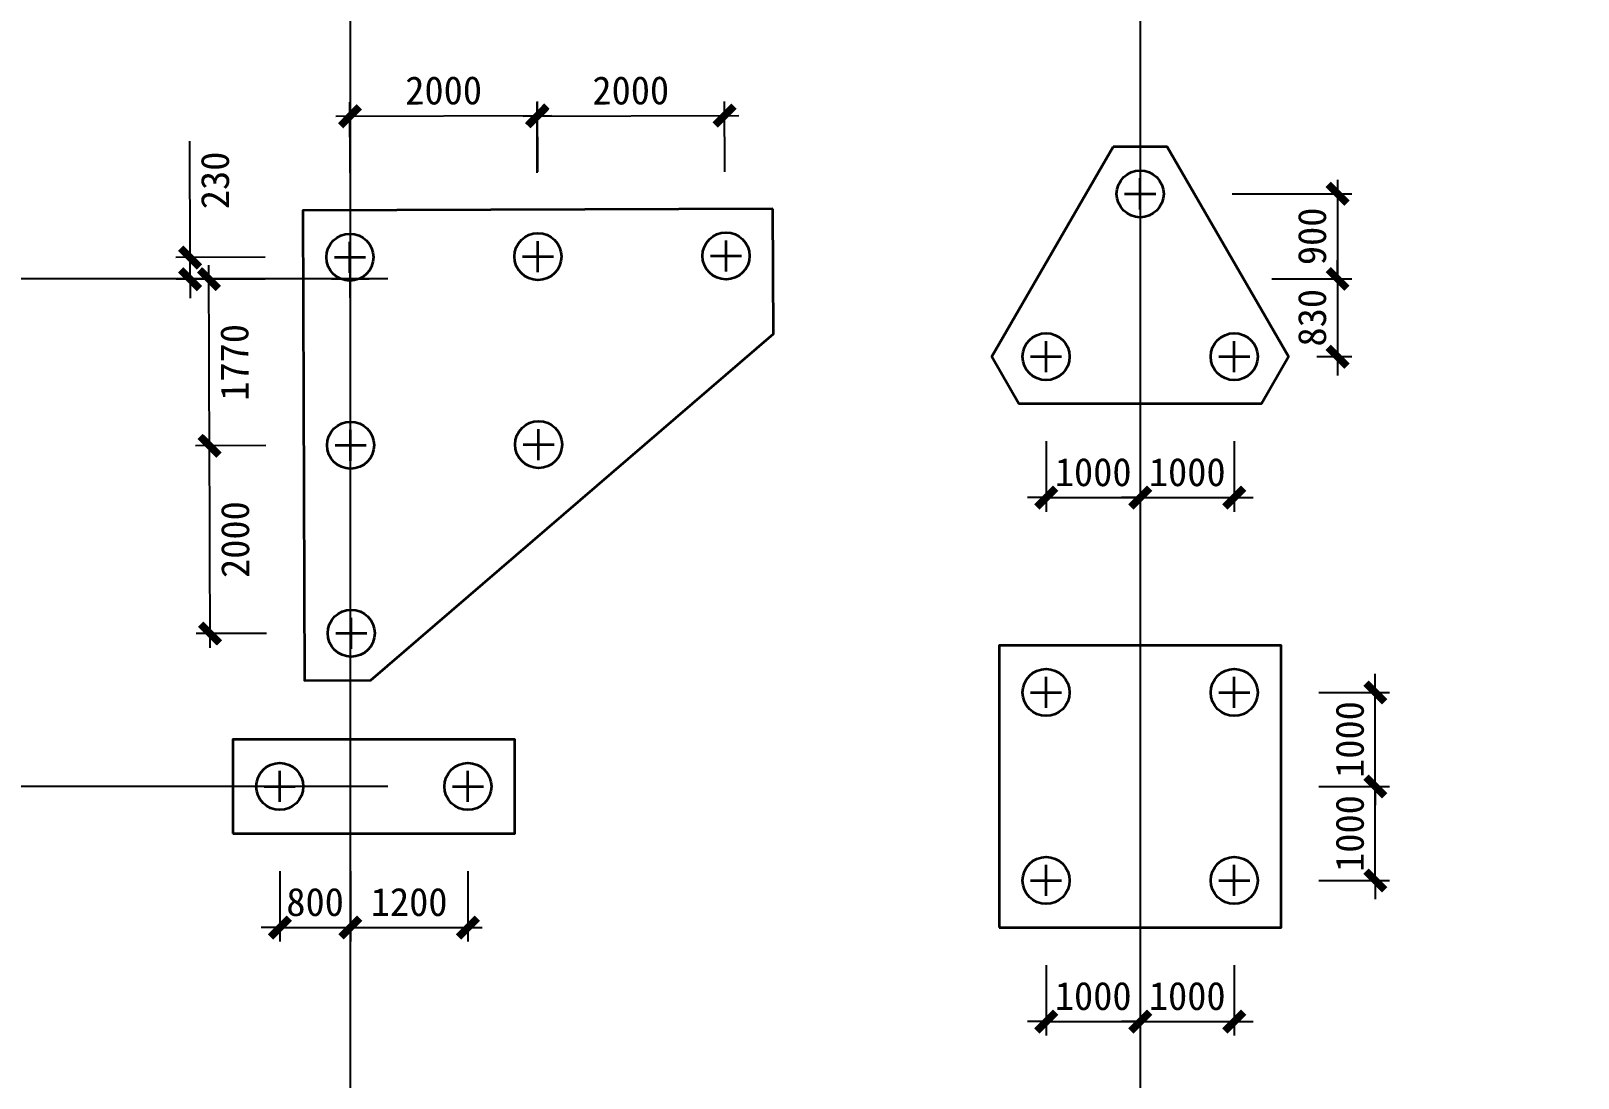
# Model space of a CAD drawing. Header units: millimetres. Extents: x -8252 to 341964, y -299084 to 206355.
# Drawn here: x 8201 to 24654, y 32798 to 43938 of the extents above; entities that cross this region are included whole.
import ezdxf

# ---------------------------------------------------------------- set-up
doc = ezdxf.new("R2010")
doc.units = ezdxf.units.MM
doc.header["$LTSCALE"] = 500
doc.header["$PDMODE"] = 2
doc.header["$PDSIZE"] = 200
doc.linetypes.add('DASHDOT', pattern=[25.4, 12.7, -6.35, 0, -6.35])
doc.layers.add('dim____', color=70, linetype='Continuous')
doc.layers.add('DOTE', color=20, linetype='DASHDOT')
for name, color, linetype, lineweight in [('s121', 2, 'Continuous', 35), ('shear_wall', 100, 'Continuous', 25), ('zkz', 200, 'Continuous', 35)]:
    doc.layers.add(name, color=color, linetype=linetype, lineweight=lineweight)
doc.styles.add('宋体', font='')
doc.styles.get('宋体').set_extended_font_data('宋体')
doc.dimstyles.new('ISO-25', dxfattribs={"dimtxt": 2.5, "dimasz": 2.5, "dimexe": 1.25, "dimexo": 0.625, "dimtad": 1, "dimtxsty": 'Standard', "dimcen": 2.5, "dimadec": 0, "dimazin": 0, "dimtfac": 1, "dimtmove": 0, "dimatfit": 3, "dimfxl": 1, "dimarcsym": 0})

# ---------------------------------------------------------------- blocks, each defined once
blk = doc.blocks.new('_ArchTick')
at = {"color": 0, "linetype": 'ByBlock', "const_width": 0.4}
blk.add_lwpolyline([(-0.5, -0.5), (0.5, 0.5)], dxfattribs=at)
blk = doc.blocks.new('*D2')
at = {"layer": 'Defpoints', "color": 0, "transparency": 16777216}
for p in [(13588, 43038), (11598, 42030), (13592, 42038)]:
    blk.add_point(p, dxfattribs=at)
at = {"layer": 'dim____', "color": 0, "lineweight": -2, "transparency": 16777216}
for p, q in [((11596, 42430), (11593, 43180)), ((13590, 42438), (13588, 43188)), ((11444, 43030), (13738, 43038))]:
    blk.add_line(p, q, dxfattribs=at)
at = {"layer": 'dim____', "color": 0, "lineweight": -2, "transparency": 16777216, "xscale": 200, "yscale": 200, "zscale": 200}
for p, rotation in [((11594, 43030), 180.2020415048131), ((13588, 43038), 0.2020415048131017)]:
    blk.add_blockref('_ArchTick', p, dxfattribs=dict(at, rotation=rotation))
at = {"layer": 'dim____', "color": 7, "transparency": 16777216, "insert": (12590, 43304), "char_height": 300, "attachment_point": 5, "rotation": 0.202, "style": '宋体'}
blk.add_mtext('2000', dxfattribs=at)
blk = doc.blocks.new('*D3')
at = {"layer": 'Defpoints', "color": 0, "transparency": 16777216}
for p in [(10100, 39525), (11100, 39529), (11107, 37531)]:
    blk.add_point(p, dxfattribs=at)
at = {"layer": 'dim____', "color": 0, "lineweight": -2, "transparency": 16777216}
for p, q in [((10108, 37377), (10100, 39675)), ((10700, 39527), (9950, 39525)), ((10707, 37529), (9957, 37527))]:
    blk.add_line(p, q, dxfattribs=at)
at = {"layer": 'dim____', "color": 0, "lineweight": -2, "transparency": 16777216, "xscale": 200, "yscale": 200, "zscale": 200}
for p, rotation in [((10100, 39525), 90.20204150481187), ((10107, 37527), 270.2020415048119)]:
    blk.add_blockref('_ArchTick', p, dxfattribs=dict(at, rotation=rotation))
at = {"layer": 'dim____', "color": 7, "transparency": 16777216, "insert": (10374, 38527), "char_height": 300, "attachment_point": 5, "rotation": 90.202, "style": '宋体'}
blk.add_mtext('2000', dxfattribs=at)
blk = doc.blocks.new('*D557')
at = {"layer": 'Defpoints', "color": 0, "transparency": 16777216}
for p in [(11093, 41300), (10094, 41297), (11100, 39529)]:
    blk.add_point(p, dxfattribs=at)
at = {"layer": 'dim____', "color": 0, "lineweight": -2, "transparency": 16777216}
for p, q in [((10693, 41299), (9944, 41296)), ((10101, 39375), (10093, 41447)), ((10700, 39527), (9950, 39525))]:
    blk.add_line(p, q, dxfattribs=at)
at = {"layer": 'dim____', "color": 0, "lineweight": -2, "transparency": 16777216, "xscale": 200, "yscale": 200, "zscale": 200}
for p, rotation in [((10094, 41297), 90.20204150481187), ((10100, 39525), 270.2020415048119)]:
    blk.add_blockref('_ArchTick', p, dxfattribs=dict(at, rotation=rotation))
at = {"layer": 'dim____', "color": 7, "transparency": 16777216, "insert": (10367, 40412), "char_height": 300, "attachment_point": 5, "rotation": 90.202, "style": '宋体'}
blk.add_mtext('1770', dxfattribs=at)
blk = doc.blocks.new('*D558')
at = {"layer": 'Defpoints', "color": 0, "transparency": 16777216}
for p in [(15578, 43038), (13588, 42030), (15582, 42038)]:
    blk.add_point(p, dxfattribs=at)
at = {"layer": 'dim____', "color": 0, "lineweight": -2, "transparency": 16777216}
for p, q in [((13586, 42430), (13583, 43180)), ((15580, 42438), (15578, 43188)), ((13434, 43030), (15728, 43038))]:
    blk.add_line(p, q, dxfattribs=at)
at = {"layer": 'dim____', "color": 0, "lineweight": -2, "transparency": 16777216, "xscale": 200, "yscale": 200, "zscale": 200}
for p, rotation in [((13584, 43030), 180.2020415048131), ((15578, 43038), 0.2020415048131017)]:
    blk.add_blockref('_ArchTick', p, dxfattribs=dict(at, rotation=rotation))
at = {"layer": 'dim____', "color": 7, "transparency": 16777216, "insert": (14580, 43304), "char_height": 300, "attachment_point": 5, "rotation": 0.202, "style": '宋体'}
blk.add_mtext('2000', dxfattribs=at)
blk = doc.blocks.new('*D563')
at = {"layer": 'Defpoints', "color": 0, "transparency": 16777216}
for p in [(18998, 39973), (19998, 39973), (19998, 38973)]:
    blk.add_point(p, dxfattribs=at)
at = {"layer": 'dim____', "color": 0, "lineweight": -2, "transparency": 16777216}
for p, q in [((18998, 39573), (18998, 38823)), ((19998, 39573), (19998, 38823)), ((18998, 38973), (18798, 38973)), ((18998, 38973), (19998, 38973)), ((19998, 38973), (20198, 38973))]:
    blk.add_line(p, q, dxfattribs=at)
at = {"layer": 'dim____', "color": 0, "lineweight": -2, "transparency": 16777216, "xscale": 200, "yscale": 200, "zscale": 200}
blk.add_blockref('_ArchTick', (18998, 38973), dxfattribs=at)
at = {"layer": 'dim____', "color": 0, "lineweight": -2, "transparency": 16777216, "xscale": 200, "yscale": 200, "zscale": 200, "rotation": 180}
blk.add_blockref('_ArchTick', (19998, 38973), dxfattribs=at)
at = {"layer": 'dim____', "color": 7, "transparency": 16777216, "insert": (19498, 39243), "char_height": 300, "attachment_point": 5, "style": '宋体'}
blk.add_mtext('1000', dxfattribs=at)
blk = doc.blocks.new('*D564')
at = {"layer": 'Defpoints', "color": 0, "transparency": 16777216}
for p in [(19998, 39973), (20998, 39973), (20998, 38973)]:
    blk.add_point(p, dxfattribs=at)
at = {"layer": 'dim____', "color": 0, "lineweight": -2, "transparency": 16777216}
for p, q in [((19998, 39573), (19998, 38823)), ((20998, 39573), (20998, 38823)), ((19998, 38973), (19798, 38973)), ((19998, 38973), (20998, 38973)), ((20998, 38973), (21198, 38973))]:
    blk.add_line(p, q, dxfattribs=at)
at = {"layer": 'dim____', "color": 0, "lineweight": -2, "transparency": 16777216, "xscale": 200, "yscale": 200, "zscale": 200}
blk.add_blockref('_ArchTick', (19998, 38973), dxfattribs=at)
at = {"layer": 'dim____', "color": 0, "lineweight": -2, "transparency": 16777216, "xscale": 200, "yscale": 200, "zscale": 200, "rotation": 180}
blk.add_blockref('_ArchTick', (20998, 38973), dxfattribs=at)
at = {"layer": 'dim____', "color": 7, "transparency": 16777216, "insert": (20498, 39243), "char_height": 300, "attachment_point": 5, "style": '宋体'}
blk.add_mtext('1000', dxfattribs=at)
blk = doc.blocks.new('*D565')
at = {"layer": 'Defpoints', "color": 0, "transparency": 16777216}
for p in [(20575, 42205), (21097, 41300), (22097, 41300)]:
    blk.add_point(p, dxfattribs=at)
at = {"layer": 'dim____', "color": 0, "lineweight": -2, "transparency": 16777216}
for p, q in [((22097, 42355), (22097, 41150)), ((20975, 42205), (22247, 42205)), ((21497, 41300), (22247, 41300))]:
    blk.add_line(p, q, dxfattribs=at)
at = {"layer": 'dim____', "color": 0, "lineweight": -2, "transparency": 16777216, "xscale": 200, "yscale": 200, "zscale": 200}
for p, rotation in [((22097, 42205), 90), ((22097, 41300), 270)]:
    blk.add_blockref('_ArchTick', p, dxfattribs=dict(at, rotation=rotation))
at = {"layer": 'dim____', "color": 7, "transparency": 16777216, "insert": (21827, 41753), "char_height": 300, "attachment_point": 5, "rotation": 90, "style": '宋体'}
blk.add_mtext('900', dxfattribs=at)
blk = doc.blocks.new('*D566')
at = {"layer": 'Defpoints', "color": 0, "transparency": 16777216}
for p in [(21097, 41300), (21575, 40473), (22097, 40473)]:
    blk.add_point(p, dxfattribs=at)
at = {"layer": 'dim____', "color": 0, "lineweight": -2, "transparency": 16777216}
for p, q in [((22097, 41300), (22097, 41500)), ((21397, 41300), (22247, 41300)), ((22097, 41300), (22097, 40473)), ((21875, 40473), (22247, 40473)), ((22097, 40473), (22097, 40273))]:
    blk.add_line(p, q, dxfattribs=at)
at = {"layer": 'dim____', "color": 0, "lineweight": -2, "transparency": 16777216, "xscale": 200, "yscale": 200, "zscale": 200}
for p, rotation in [((22097, 41300), 270), ((22097, 40473), 90)]:
    blk.add_blockref('_ArchTick', p, dxfattribs=dict(at, rotation=rotation))
at = {"layer": 'dim____', "color": 7, "transparency": 16777216, "insert": (21827, 40887), "char_height": 300, "attachment_point": 5, "rotation": 90, "style": '宋体'}
blk.add_mtext('830', dxfattribs=at)
blk = doc.blocks.new('*D567')
at = {"layer": 'Defpoints', "color": 0, "transparency": 16777216}
for p in [(18998, 34400), (19998, 34400), (19998, 33400)]:
    blk.add_point(p, dxfattribs=at)
at = {"layer": 'dim____', "color": 0, "lineweight": -2, "transparency": 16777216}
for p, q in [((18998, 34000), (18998, 33250)), ((19998, 34000), (19998, 33250)), ((18998, 33400), (18798, 33400)), ((18998, 33400), (19998, 33400)), ((19998, 33400), (20198, 33400))]:
    blk.add_line(p, q, dxfattribs=at)
at = {"layer": 'dim____', "color": 0, "lineweight": -2, "transparency": 16777216, "xscale": 200, "yscale": 200, "zscale": 200}
blk.add_blockref('_ArchTick', (18998, 33400), dxfattribs=at)
at = {"layer": 'dim____', "color": 0, "lineweight": -2, "transparency": 16777216, "xscale": 200, "yscale": 200, "zscale": 200, "rotation": 180}
blk.add_blockref('_ArchTick', (19998, 33400), dxfattribs=at)
at = {"layer": 'dim____', "color": 7, "transparency": 16777216, "insert": (19498, 33670), "char_height": 300, "attachment_point": 5, "style": '宋体'}
blk.add_mtext('1000', dxfattribs=at)
blk = doc.blocks.new('*D568')
at = {"layer": 'Defpoints', "color": 0, "transparency": 16777216}
for p in [(19998, 34400), (20998, 34400), (20998, 33400)]:
    blk.add_point(p, dxfattribs=at)
at = {"layer": 'dim____', "color": 0, "lineweight": -2, "transparency": 16777216}
for p, q in [((19998, 34000), (19998, 33250)), ((20998, 34000), (20998, 33250)), ((19998, 33400), (19798, 33400)), ((19998, 33400), (20998, 33400)), ((20998, 33400), (21198, 33400))]:
    blk.add_line(p, q, dxfattribs=at)
at = {"layer": 'dim____', "color": 0, "lineweight": -2, "transparency": 16777216, "xscale": 200, "yscale": 200, "zscale": 200}
blk.add_blockref('_ArchTick', (19998, 33400), dxfattribs=at)
at = {"layer": 'dim____', "color": 0, "lineweight": -2, "transparency": 16777216, "xscale": 200, "yscale": 200, "zscale": 200, "rotation": 180}
blk.add_blockref('_ArchTick', (20998, 33400), dxfattribs=at)
at = {"layer": 'dim____', "color": 7, "transparency": 16777216, "insert": (20498, 33670), "char_height": 300, "attachment_point": 5, "style": '宋体'}
blk.add_mtext('1000', dxfattribs=at)
blk = doc.blocks.new('*D569')
at = {"layer": 'Defpoints', "color": 0, "transparency": 16777216}
for p in [(21498, 35900), (22498, 35900), (21498, 34900)]:
    blk.add_point(p, dxfattribs=at)
at = {"layer": 'dim____', "color": 0, "lineweight": -2, "transparency": 16777216}
for p, q in [((22498, 35900), (22498, 36100)), ((21898, 35900), (22648, 35900)), ((22498, 34900), (22498, 35900)), ((21898, 34900), (22648, 34900)), ((22498, 34900), (22498, 34700))]:
    blk.add_line(p, q, dxfattribs=at)
at = {"layer": 'dim____', "color": 0, "lineweight": -2, "transparency": 16777216, "xscale": 200, "yscale": 200, "zscale": 200}
for p, rotation in [((22498, 35900), 270), ((22498, 34900), 90)]:
    blk.add_blockref('_ArchTick', p, dxfattribs=dict(at, rotation=rotation))
at = {"layer": 'dim____', "color": 7, "transparency": 16777216, "insert": (22228, 35400), "char_height": 300, "attachment_point": 5, "rotation": 90, "style": '宋体'}
blk.add_mtext('1000', dxfattribs=at)
blk = doc.blocks.new('*D570')
at = {"layer": 'Defpoints', "color": 0, "transparency": 16777216}
for p in [(21498, 36900), (22498, 36900), (21498, 35900)]:
    blk.add_point(p, dxfattribs=at)
at = {"layer": 'dim____', "color": 0, "lineweight": -2, "transparency": 16777216}
for p, q in [((22498, 36900), (22498, 37100)), ((21898, 36900), (22648, 36900)), ((22498, 35900), (22498, 36900)), ((21898, 35900), (22648, 35900)), ((22498, 35900), (22498, 35700))]:
    blk.add_line(p, q, dxfattribs=at)
at = {"layer": 'dim____', "color": 0, "lineweight": -2, "transparency": 16777216, "xscale": 200, "yscale": 200, "zscale": 200}
for p, rotation in [((22498, 36900), 270), ((22498, 35900), 90)]:
    blk.add_blockref('_ArchTick', p, dxfattribs=dict(at, rotation=rotation))
at = {"layer": 'dim____', "color": 7, "transparency": 16777216, "insert": (22228, 36400), "char_height": 300, "attachment_point": 5, "rotation": 90, "style": '宋体'}
blk.add_mtext('1000', dxfattribs=at)
blk = doc.blocks.new('*D619')
at = {"layer": 'Defpoints', "color": 0, "transparency": 16777216}
for p in [(10848, 35400), (11598, 35400), (11598, 34400)]:
    blk.add_point(p, dxfattribs=at)
at = {"layer": 'dim____', "color": 0, "lineweight": -2, "transparency": 16777216}
for p, q in [((10848, 35000), (10848, 34250)), ((11598, 35000), (11598, 34250)), ((10848, 34400), (10648, 34400)), ((10848, 34400), (11598, 34400)), ((11598, 34400), (11798, 34400))]:
    blk.add_line(p, q, dxfattribs=at)
at = {"layer": 'dim____', "color": 0, "lineweight": -2, "transparency": 16777216, "xscale": 200, "yscale": 200, "zscale": 200}
blk.add_blockref('_ArchTick', (10848, 34400), dxfattribs=at)
at = {"layer": 'dim____', "color": 0, "lineweight": -2, "transparency": 16777216, "xscale": 200, "yscale": 200, "zscale": 200, "rotation": 180}
blk.add_blockref('_ArchTick', (11598, 34400), dxfattribs=at)
at = {"layer": 'dim____', "color": 7, "transparency": 16777216, "insert": (11223, 34670), "char_height": 300, "attachment_point": 5, "style": '宋体'}
blk.add_mtext('800', dxfattribs=at)
blk = doc.blocks.new('*D620')
at = {"layer": 'Defpoints', "color": 0, "transparency": 16777216}
for p in [(11598, 35400), (12848, 35400), (12848, 34400)]:
    blk.add_point(p, dxfattribs=at)
at = {"layer": 'dim____', "color": 0, "lineweight": -2, "transparency": 16777216}
for p, q in [((11598, 35000), (11598, 34250)), ((12848, 35000), (12848, 34250)), ((11448, 34400), (12998, 34400))]:
    blk.add_line(p, q, dxfattribs=at)
at = {"layer": 'dim____', "color": 0, "lineweight": -2, "transparency": 16777216, "xscale": 200, "yscale": 200, "zscale": 200, "rotation": 180}
blk.add_blockref('_ArchTick', (11598, 34400), dxfattribs=at)
at = {"layer": 'dim____', "color": 0, "lineweight": -2, "transparency": 16777216, "xscale": 200, "yscale": 200, "zscale": 200}
blk.add_blockref('_ArchTick', (12848, 34400), dxfattribs=at)
at = {"layer": 'dim____', "color": 7, "transparency": 16777216, "insert": (12223, 34670), "char_height": 300, "attachment_point": 5, "style": '宋体'}
blk.add_mtext('1200', dxfattribs=at)
blk = doc.blocks.new('*D645')
at = {"layer": 'Defpoints', "color": 0, "transparency": 16777216}
for p in [(9893, 41527), (11093, 41531), (11093, 41300)]:
    blk.add_point(p, dxfattribs=at)
at = {"layer": 'dim____', "color": 0, "lineweight": -2, "transparency": 16777216}
for p, q in [((9893, 41527), (9889, 42767)), ((10693, 41530), (9743, 41527)), ((9894, 41296), (9893, 41527)), ((10693, 41299), (9744, 41296)), ((9894, 41296), (9895, 41096))]:
    blk.add_line(p, q, dxfattribs=at)
at = {"layer": 'dim____', "color": 0, "lineweight": -2, "transparency": 16777216, "xscale": 200, "yscale": 200, "zscale": 200}
for p, rotation in [((9893, 41527), 270.2020415048119), ((9894, 41296), 90.20204150481187)]:
    blk.add_blockref('_ArchTick', p, dxfattribs=dict(at, rotation=rotation))
at = {"layer": 'dim____', "color": 7, "transparency": 16777216, "insert": (10160, 42348), "char_height": 300, "attachment_point": 5, "rotation": 90.202, "style": '宋体'}
blk.add_mtext('230', dxfattribs=at)

msp = doc.modelspace()

# ---------------------------------------------------------------- linework, layer by layer
at = {"layer": 'DOTE', "ltscale": 5}
for p, q in [((11597.528, 57900.374), (11597.528, -3449.626)), ((19997.714, 57900.374), (19997.714, -3448.903)), ((75497.528, 41300.374), (-3452.338, 41300.374)), ((75497.528, 35900.374), (-3452.472, 35900.374))]:
    msp.add_line(p, q, dxfattribs=at)
at = {"layer": 's121'}
for points in [[(19708.852, 42705.073), (18420.179, 40473.022), (18708.852, 39973.022), (21286.204, 39973.022), (21574.878, 40473.022), (20286.204, 42705.073)], [(16092.409, 42046.347), (11091.355, 42028.712), (11108.985, 37028.943), (11816.088, 37031.437), (16096.528, 40714.352)], [(18497.528, 34400.374), (21497.528, 34400.374), (21497.528, 37400.374), (18497.528, 37400.374)], [(10347.528, 35400.374), (13347.528, 35400.374), (13347.528, 36400.374), (10347.528, 36400.374)]]:
    msp.add_lwpolyline(points, close=True, dxfattribs=at)
at = {"layer": 'shear_wall'}
msp.add_point((11597.528, 41300.374), dxfattribs=at)
at = {"layer": 'zkz'}
for p, q in [((19997.528, 42040.073), (19997.528, 42370.073)), ((19832.528, 42205.073), (20162.528, 42205.073)), ((11593.114, 41365.678), (11593.114, 41695.678)), ((13593.101, 41372.731), (13593.101, 41702.731)), ((15593.089, 41379.784), (15593.089, 41709.784)), ((11428.114, 41530.678), (11758.114, 41530.678)), ((13428.101, 41537.731), (13758.101, 41537.731)), ((15428.089, 41544.784), (15758.089, 41544.784)), ((18997.528, 40308.022), (18997.528, 40638.022)), ((20997.528, 40308.022), (20997.528, 40638.022)), ((18832.528, 40473.022), (19162.528, 40473.022)), ((20832.528, 40473.022), (21162.528, 40473.022)), ((11600.166, 39365.691), (11600.166, 39695.691)), ((13600.154, 39372.743), (13600.154, 39702.743)), ((11435.166, 39530.691), (11765.166, 39530.691)), ((13435.154, 39537.743), (13765.154, 39537.743)), ((11607.219, 37365.703), (11607.219, 37695.703)), ((11442.219, 37530.703), (11772.219, 37530.703)), ((18997.528, 36735.374), (18997.528, 37065.374)), ((20997.528, 36735.374), (20997.528, 37065.374)), ((18832.528, 36900.374), (19162.528, 36900.374)), ((20832.528, 36900.374), (21162.528, 36900.374)), ((10847.528, 35735.374), (10847.528, 36065.374)), ((12847.528, 35735.374), (12847.528, 36065.374)), ((10682.528, 35900.374), (11012.528, 35900.374)), ((12682.528, 35900.374), (13012.528, 35900.374)), ((18997.528, 34735.374), (18997.528, 35065.374)), ((20997.528, 34735.374), (20997.528, 35065.374)), ((18832.528, 34900.374), (19162.528, 34900.374)), ((20832.528, 34900.374), (21162.528, 34900.374))]:
    msp.add_line(p, q, dxfattribs=at)
for centre in [(19997.528, 42205.073), (15593.089, 41544.784), (11593.114, 41530.678), (13593.101, 41537.731), (18997.528, 40473.022), (20997.528, 40473.022), (11600.166, 39530.691), (13600.154, 39537.743), (11607.219, 37530.703), (18997.528, 36900.374), (20997.528, 36900.374), (10847.528, 35900.374), (12847.528, 35900.374), (18997.528, 34900.374), (20997.528, 34900.374)]:
    msp.add_circle(centre, 250, dxfattribs=at)

# ---------------------------------------------------------------- dimensions: what is measured, and where the dimension line sits
at = {"layer": 'dim____'}
for base, p1, p2, angle, override, picture, middle in [((13588.355, 43037.523), (11597.528, 42030.497), (13591.882, 42037.53), 0.2020415, {"dimtxt": 300, "dimasz": 200, "dimexe": 150, "dimexo": 400, "dimgap": 120, "dimtad": 1, "dimrnd": 100, "dimtxsty": '宋体', "dimblk1": 'ArchTick', "dimblk2": 'ArchTick', "dimsah": 1, "dimdle": 150, "dimclrt": 7, "dimtix": 1, "dimtmove": 0}, '*D2', (12590.227, 43304.005)), ((15578.355, 43037.523), (13587.528, 42030.497), (15581.882, 42037.53), 0.2020415, {"dimtxt": 300, "dimasz": 200, "dimexe": 150, "dimexo": 400, "dimgap": 120, "dimtad": 1, "dimrnd": 100, "dimtxsty": '宋体', "dimblk1": 'ArchTick', "dimblk2": 'ArchTick', "dimsah": 1, "dimdle": 150, "dimclrt": 7, "dimtix": 1, "dimtmove": 0}, '*D558', (14580.227, 43304.005)), ((22097.207, 41300.374), (20574.879, 42205.073), (21097.207, 41300.374), 90, {"dimtxt": 300, "dimasz": 200, "dimexe": 150, "dimexo": 400, "dimgap": 120, "dimtad": 1, "dimrnd": 10, "dimtxsty": '宋体', "dimblk1": 'ArchTick', "dimblk2": 'ArchTick', "dimsah": 1, "dimdle": 150, "dimclrt": 7, "dimtix": 1, "dimtmove": 0}, '*D565', (21827.207, 41752.723)), ((22097.207, 40473.022), (21097.207, 41300.374), (21574.878, 40473.022), 90, {"dimtxt": 300, "dimasz": 200, "dimexe": 150, "dimexo": 300, "dimgap": 120, "dimtad": 1, "dimrnd": 10, "dimtxsty": '宋体', "dimblk1": 'ArchTick', "dimblk2": 'ArchTick', "dimsah": 1, "dimdle": 150, "dimclrt": 7, "dimtix": 1, "dimtmove": 0}, '*D566', (21827.207, 40886.698)), ((10093.929, 41296.85), (11100.17, 39528.828), (11093.109, 41300.374), 270.2020415, {"dimtxt": 300, "dimasz": 200, "dimexe": 150, "dimexo": 400, "dimgap": 120, "dimtad": 1, "dimrnd": 10, "dimtxsty": '宋体', "dimblk1": 'ArchTick', "dimblk2": 'ArchTick', "dimsah": 1, "dimdle": 150, "dimclrt": 7, "dimtix": 1, "dimtmove": 0}, '*D557', (10367.051, 40412.028)), ((10100.176, 39525.301), (11107.216, 37530.703), (11100.17, 39528.828), 270.2020415, {"dimtxt": 300, "dimasz": 200, "dimexe": 150, "dimexo": 400, "dimgap": 120, "dimtad": 1, "dimrnd": 10, "dimtxsty": '宋体', "dimblk1": 'ArchTick', "dimblk2": 'ArchTick', "dimsah": 1, "dimdle": 150, "dimclrt": 7, "dimtix": 1, "dimtmove": 0}, '*D3', (10373.698, 38527.191)), ((22497.528, 36900.374), (21497.528, 35900.374), (21497.528, 36900.374), 90, {"dimtxt": 300, "dimasz": 200, "dimexe": 150, "dimexo": 400, "dimgap": 120, "dimtad": 1, "dimrnd": 10, "dimtxsty": '宋体', "dimblk1": 'ArchTick', "dimblk2": 'ArchTick', "dimsah": 1, "dimdle": 150, "dimclrt": 7, "dimtix": 1, "dimtmove": 0}, '*D570', (22227.528, 36400.374)), ((22497.528, 35900.374), (21497.528, 34900.374), (21497.528, 35900.374), 90, {"dimtxt": 300, "dimasz": 200, "dimexe": 150, "dimexo": 400, "dimgap": 120, "dimtad": 1, "dimrnd": 10, "dimtxsty": '宋体', "dimblk1": 'ArchTick', "dimblk2": 'ArchTick', "dimsah": 1, "dimdle": 150, "dimclrt": 7, "dimtix": 1, "dimtmove": 0}, '*D569', (22227.528, 35400.374))]:
    dim = msp.add_linear_dim(base=base, p1=p1, p2=p2, angle=angle, dimstyle='ISO-25', override=override, dxfattribs=at)
    dim.commit()
    dim.dimension.update_dxf_attribs({"geometry": picture, "text_midpoint": middle})
dim = msp.add_linear_dim(base=(9893.357, 41527.083), p1=(11093.109, 41300.374), p2=(11093.109, 41531.313), angle=270.2020415, dimstyle='ISO-25', override={"dimtxt": 300, "dimasz": 200, "dimexe": 150, "dimexo": 400, "dimgap": 120, "dimtad": 1, "dimrnd": 10, "dimtxsty": '宋体', "dimblk1": 'ArchTick', "dimblk2": 'ArchTick', "dimsah": 1, "dimdle": 150, "dimclrt": 7, "dimtix": 1, "dimtmove": 0}, dxfattribs=at)
dim.commit()
dim.dimension.update_dxf_attribs({"geometry": '*D645', "text_midpoint": (9890.465, 42347.077), "dimtype": 160})
for base, p1, p2, override, picture, middle in [((19997.63, 38973.022), (18997.63, 39973.022), (19997.63, 39973.022), {"dimtxt": 300, "dimasz": 200, "dimexe": 150, "dimexo": 400, "dimgap": 120, "dimtad": 1, "dimrnd": 10, "dimtxsty": '宋体', "dimblk1": 'ArchTick', "dimblk2": 'ArchTick', "dimsah": 1, "dimdle": 150, "dimclrt": 7, "dimtix": 1, "dimtmove": 0}, '*D563', (19497.63, 39243.022)), ((20997.63, 38973.022), (19997.63, 39973.022), (20997.63, 39973.022), {"dimtxt": 300, "dimasz": 200, "dimexe": 150, "dimexo": 400, "dimgap": 120, "dimtad": 1, "dimrnd": 10, "dimtxsty": '宋体', "dimblk1": 'ArchTick', "dimblk2": 'ArchTick', "dimsah": 1, "dimdle": 150, "dimclrt": 7, "dimtix": 1, "dimtmove": 0}, '*D564', (20497.63, 39243.022)), ((11597.528, 34400.374), (10847.528, 35400.374), (11597.528, 35400.374), {"dimtxt": 300, "dimasz": 200, "dimexe": 150, "dimexo": 400, "dimgap": 120, "dimtad": 1, "dimrnd": 100, "dimtxsty": '宋体', "dimblk1": 'ArchTick', "dimblk2": 'ArchTick', "dimsah": 1, "dimdle": 150, "dimclrt": 7, "dimtix": 1, "dimtmove": 0}, '*D619', (11222.528, 34670.374)), ((12847.528, 34400.374), (11597.528, 35400.374), (12847.528, 35400.374), {"dimtxt": 300, "dimasz": 200, "dimexe": 150, "dimexo": 400, "dimgap": 120, "dimtad": 1, "dimrnd": 100, "dimtxsty": '宋体', "dimblk1": 'ArchTick', "dimblk2": 'ArchTick', "dimsah": 1, "dimdle": 150, "dimclrt": 7, "dimtix": 1, "dimtmove": 0}, '*D620', (12222.528, 34670.374)), ((19997.714, 33400.374), (18997.714, 34400.374), (19997.714, 34400.374), {"dimtxt": 300, "dimasz": 200, "dimexe": 150, "dimexo": 400, "dimgap": 120, "dimtad": 1, "dimrnd": 100, "dimtxsty": '宋体', "dimblk1": 'ArchTick', "dimblk2": 'ArchTick', "dimsah": 1, "dimdle": 150, "dimclrt": 7, "dimtix": 1, "dimtmove": 0}, '*D567', (19497.714, 33670.374)), ((20997.714, 33400.374), (19997.714, 34400.374), (20997.714, 34400.374), {"dimtxt": 300, "dimasz": 200, "dimexe": 150, "dimexo": 400, "dimgap": 120, "dimtad": 1, "dimrnd": 100, "dimtxsty": '宋体', "dimblk1": 'ArchTick', "dimblk2": 'ArchTick', "dimsah": 1, "dimdle": 150, "dimclrt": 7, "dimtix": 1, "dimtmove": 0}, '*D568', (20497.714, 33670.374))]:
    dim = msp.add_linear_dim(base=base, p1=p1, p2=p2, dimstyle='ISO-25', override=override, dxfattribs=at)
    dim.commit()
    dim.dimension.update_dxf_attribs({"geometry": picture, "text_midpoint": middle})

doc.saveas('drawing.dxf')
